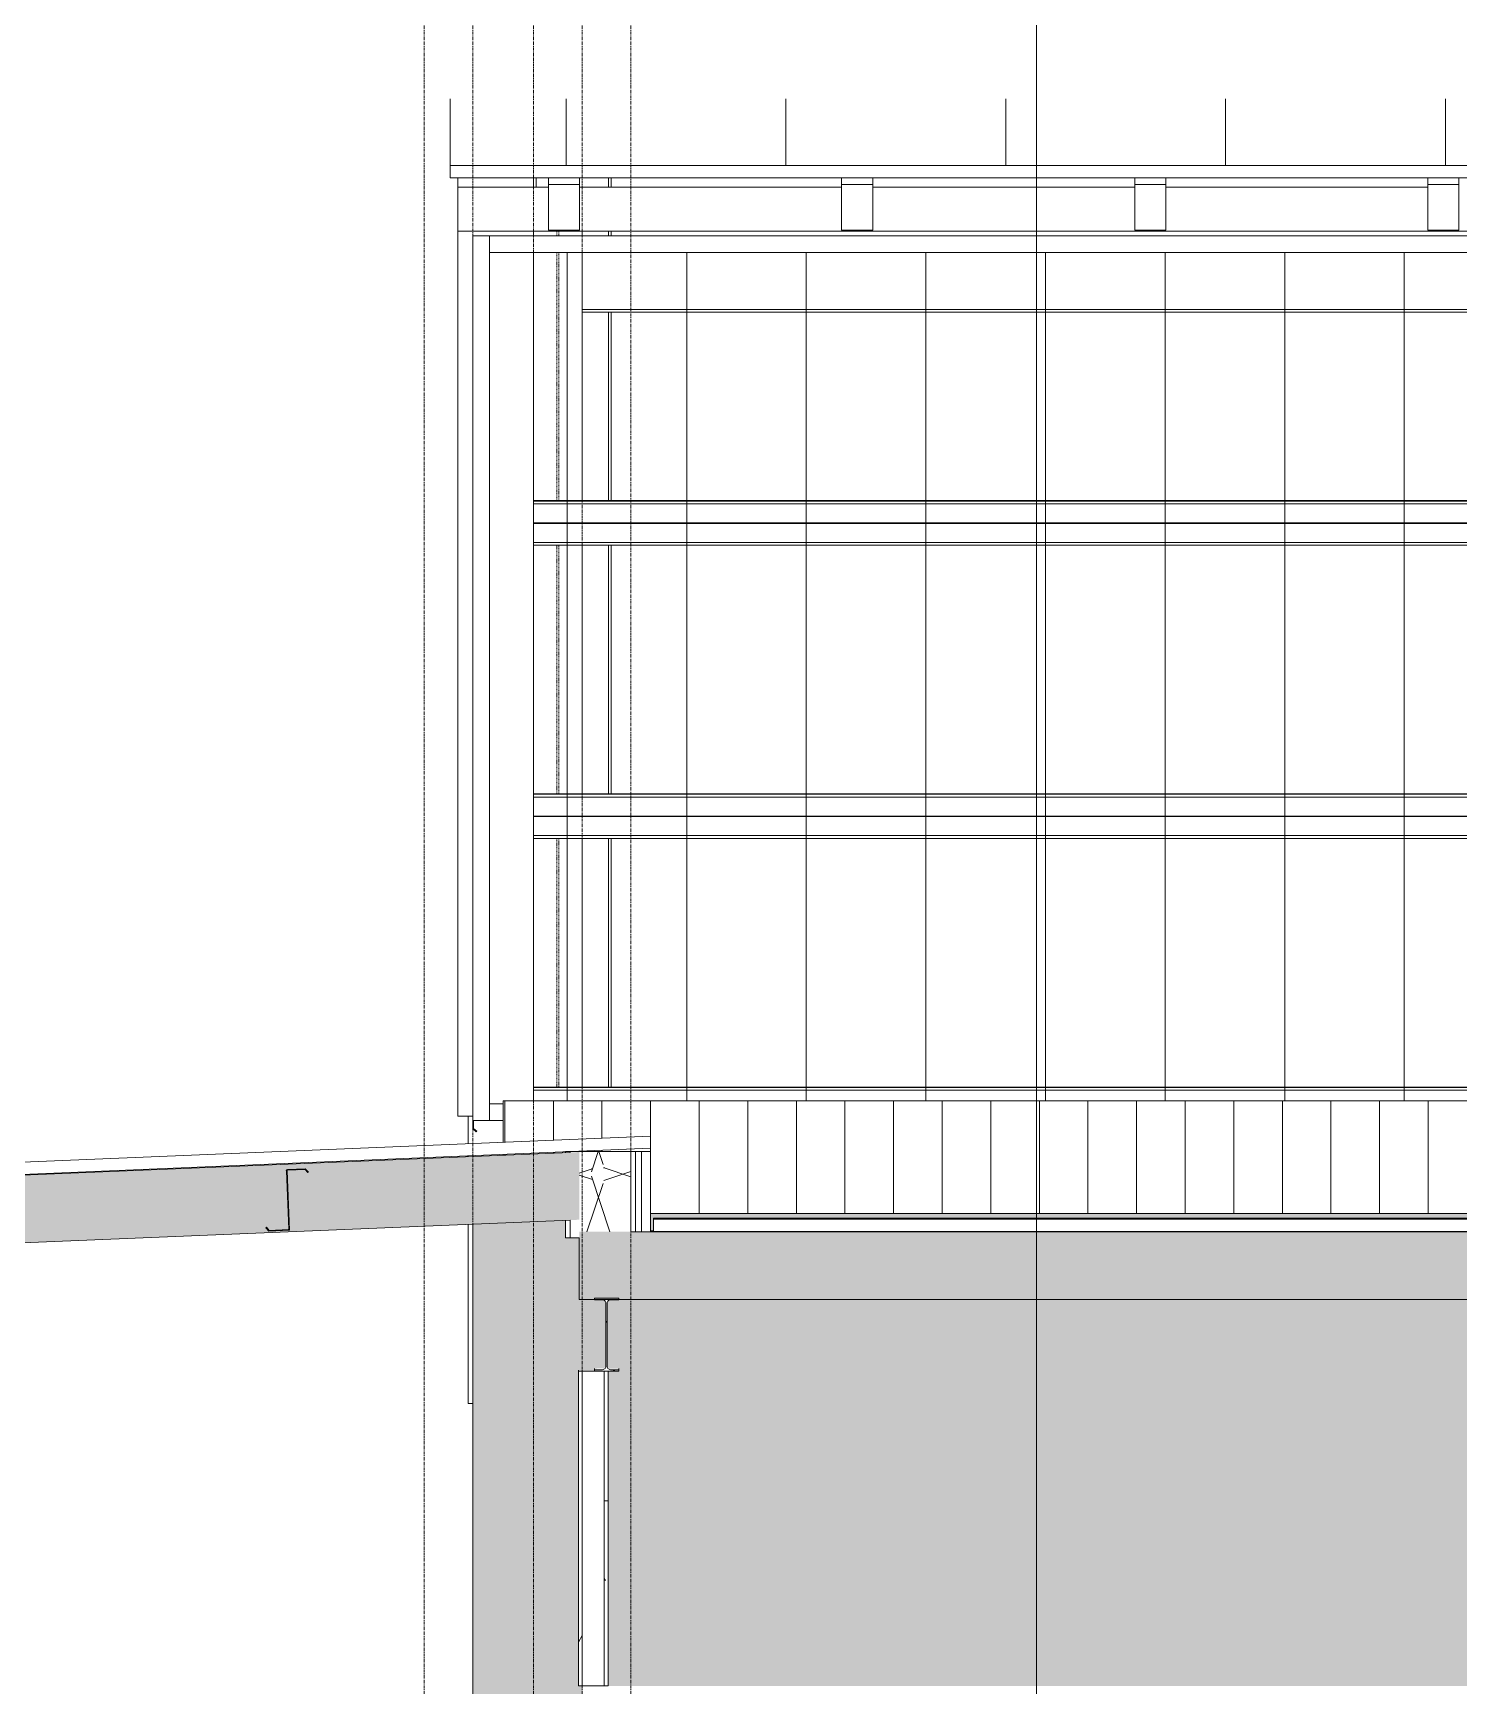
# Model space of a CAD drawing. Header units: inches. Extents: x -23565 to -21, y -324 to 853.
# Drawn here: x -4531 to -4296.3, y 98.2 to 370.2 of the extents above; entities that cross this region are included whole.
import ezdxf

# ---------------------------------------------------------------- set-up
doc = ezdxf.new("R2010")
doc.units = ezdxf.units.IN
doc.header["$MEASUREMENT"] = 0
doc.linetypes.add('Grid Line 1_2_', pattern=[0.875, 0.5, -0.125, 0.125, -0.125])
doc.linetypes.add('Hidden 1_8_', pattern=[0.1875, 0.125, -0.0625])
for name, color, linetype, lineweight in [('A-CLNG', 13, 'Continuous', 13), ('A-CLNG-PATT', 13, 'Continuous', 25), ('A-GLAZ-CWMG', 51, 'Continuous', 13), ('A-ROOF', 132, 'Continuous', 13), ('A-ROOF-PATT', 132, 'Continuous', 13), ('A-WALL', 113, 'Continuous', 13), ('A-WALL-PATT', 111, 'Continuous', 25), ('G-ANNO-SYMB', 111, 'Continuous', 9), ('I-WALL', 2, 'Continuous', 13), ('S-BEAM', 12, 'Continuous', 13), ('S-COLS', 52, 'Continuous', 13), ('S-GRID', 1, 'Continuous', 9)]:
    doc.layers.add(name, color=color, linetype=linetype, lineweight=lineweight)
pattern_1 = [(0, (-5021.704, 67.247), (61.44, 15.36), [2.534, -43.546, 2.534, -43.546, -245.76]), (0, (-5021.704, 67.247), (61.44, 15.36), [-92.16, 2.534, -89.626, 2.534, -43.546, -107.52]), (0, (-5021.704, 67.247), (61.44, 15.36), [-230.4, 2.534, -28.186, 2.534, -74.266]), (120, (-4998.664, 74.927), (-44.02215, 45.5286), [2.534, -43.546, 2.534, -43.546, -245.76]), (120, (-4998.664, 74.927), (-44.02215, 45.5286), [-92.16, 2.534, -89.626, 2.534, -43.546, -107.52]), (120, (-4998.664, 74.927), (-44.02215, 45.5286), [-230.4, 2.534, -28.186, 2.534, -74.266]), (240, (-4990.984, 105.647), (-17.41785, -60.8886), [2.534, -43.546, 2.534, -43.546, -245.76]), (240, (-4990.984, 105.647), (-17.41785, -60.8886), [-92.16, 2.534, -89.626, 2.534, -43.546, -107.52]), (240, (-4990.984, 105.647), (-17.41785, -60.8886), [-230.4, 2.534, -28.186, 2.534, -74.266])]
pattern_2 = [(161.57, (-5020.744, 68.207), (-7.6802237, -0.0009796), [0, -54.643, 6.067, 0]), (18.43, (-5022.664, 68.207), (-7.6802237, 0.0009796), [0, -54.643, 6.067, 0]), (108.43, (-5020.744, 68.207), (3.8382953, -19.2013653), [18.211, -42.499]), (71.57, (-5022.664, 68.207), (3.8382953, 19.2013653), [18.211, -42.499])]
pattern_3 = [(45, (-5021.704, 67.247), (-19.00703, 19.00703), []), (45, (-5021.704, 96.047), (-19.00703, 19.00703), [])]

# ---------------------------------------------------------------- blocks, each defined once
blk = doc.blocks.new('Rectangular Mullion - Profile_Polycarbonate_Upper and left-1767982-Building Section - East_West looking South _ Fieldhouse')
at = {"layer": 'A-GLAZ-CWMG', "color": 8, "lineweight": 9}
for p, q in [((22784.14, 334.09), (22784.14, 336.84)), ((26278.39, 336.84), (22784.14, 336.84)), ((26278.39, 334.09), (22784.14, 334.09))]:
    blk.add_line(p, q, dxfattribs=at)
blk = doc.blocks.new('Rectangular Mullion - Profile_Polycarbonate_Lower-1767983-Building Section - East_West looking South _ Fieldhouse')
at = {"layer": 'A-GLAZ-CWMG', "color": 8, "lineweight": 9}
for p, q in [((22784.14, 191.28), (22784.14, 194.03)), ((22784.14, 194.03), (22786.39, 194.03)), ((22784.14, 191.28), (22786.39, 191.28))]:
    blk.add_line(p, q, dxfattribs=at)
blk = doc.blocks.new('Rectangular Mullion - Profile_Polycarbonate_Upper and left-1189832-Building Section - East_West looking South _ Fieldhouse')
at = {"layer": 'A-GLAZ-CWMG', "color": 8, "lineweight": 9}
for p, q in [((22781.39, 336.84), (22784.14, 336.84)), ((22781.39, 336.84), (22781.39, 191.28)), ((22784.14, 336.84), (22784.14, 191.28)), ((22784.14, 191.28), (22781.39, 191.28))]:
    blk.add_line(p, q, dxfattribs=at)
blk = doc.blocks.new('Girt_Z - 10_D-1390501-Building Section - East_West looking South _ Fieldhouse')
at = {"layer": 'S-BEAM', "lineweight": 9}
h = blk.add_hatch(dxfattribs=at)
h.set_pattern_fill('FP_63', color=8, style=0, pattern_type=2)
h.set_pattern_definition(pattern_3)
h.paths.add_polyline_path([(22747.83, 173.09), (22751.21, 173.23), (22751.02, 173.33), (22747.88, 173.2), (22747.41, 173.72), (22747.33, 173.64)], flags=0)
h.paths.add_polyline_path([(22751.21, 173.23), (22750.8, 183.03), (22750.69, 183.03), (22751.09, 173.41)], flags=0)
h.paths.add_polyline_path([(22754.23, 182.72), (22754.31, 182.79), (22753.8, 183.35), (22750.87, 183.22), (22750.87, 183.12), (22753.76, 183.24)], flags=0)
at = {"layer": 'S-BEAM', "color": 7}
for p, q in [((22750.69, 183.03), (22751.09, 173.41)), ((22751.21, 173.23), (22750.8, 183.03)), ((22753.8, 183.35), (22750.87, 183.22)), ((22750.87, 183.12), (22753.76, 183.24)), ((22753.76, 183.24), (22754.23, 182.72)), ((22754.31, 182.79), (22753.8, 183.35)), ((22754.23, 182.72), (22754.31, 182.79)), ((22747.41, 173.72), (22747.33, 173.64)), ((22747.33, 173.64), (22747.83, 173.09)), ((22747.88, 173.2), (22747.41, 173.72)), ((22747.83, 173.09), (22751.21, 173.23)), ((22751.02, 173.33), (22747.88, 173.2))]:
    blk.add_line(p, q, dxfattribs=at)
for centre, radius, start, end in [((22750.87, 183.04), 0.187, 92.3859, 182.3859), ((22750.87, 183.04), 0.0782, 94.5087, 182.3859), ((22751.01, 173.41), 0.0782, 275.4283, 2.3859)]:
    blk.add_arc(centre, radius, start, end, dxfattribs=at)
blk = doc.blocks.new('W-Wide Flange - W12X22-1533120-Building Section - East_West looking South _ Fieldhouse')
at = {"layer": 'S-BEAM', "color": 10, "lineweight": 9}
for p, q in [((22799.39, 324.71), (23080.85, 324.71)), ((22799.39, 324.29), (23080.85, 324.29))]:
    blk.add_line(p, q, dxfattribs=at)
blk = doc.blocks.new('W-Wide Flange-Column - B1_H-1528736-Building Section - East_West looking South _ Fieldhouse')
at = {"layer": 'S-COLS', "color": 8, "linetype": 'Hidden 1_8_', "lineweight": 9}
for p, q in [((22795.23, 336.84), (22795.23, 337.62)), ((22795.55, 337.62), (22795.55, 336.84))]:
    blk.add_line(p, q, dxfattribs=at)
at = {"layer": 'S-COLS', "color": 10, "linetype": 'Hidden 1_8_', "lineweight": 9}
for p, q in [((22795.23, 293.29), (22795.23, 334.09)), ((22795.55, 334.09), (22795.55, 293.29)), ((22795.23, 245.04), (22795.23, 285.94)), ((22795.55, 285.94), (22795.55, 245.04)), ((22795.23, 196.79), (22795.23, 237.69)), ((22795.55, 237.69), (22795.55, 196.79))]:
    blk.add_line(p, q, dxfattribs=at)
blk = doc.blocks.new('Girt_Z - 10_D-1732176-Building Section - East_West looking South _ Fieldhouse')
at = {"layer": 'S-BEAM', "color": 10, "lineweight": 9}
for p, q in [((26269.89, 196.79), (22791.39, 196.79)), ((26269.89, 196.71), (22791.39, 196.71)), ((26269.89, 196.26), (22791.39, 196.26))]:
    blk.add_line(p, q, dxfattribs=at)
blk = doc.blocks.new('Girt_Z - 10_D-V207-Building Section - East_West looking South _ Fieldhouse')
at = {"layer": 'S-BEAM', "color": 10, "lineweight": 9}
for p, q in [((26269.89, 245.04), (22791.39, 245.04)), ((26269.89, 244.96), (22791.39, 244.96)), ((26269.89, 244.51), (22791.39, 244.51)), ((26269.89, 241.37), (22791.39, 241.37)), ((26269.89, 241.3), (22791.39, 241.3)), ((22791.39, 238.17), (22791.39, 241.11)), ((22791.39, 238.17), (26269.89, 238.17)), ((26269.89, 237.69), (22791.39, 237.69))]:
    blk.add_line(p, q, dxfattribs=at)
blk = doc.blocks.new('Girt_Z - 10_D-1241717-Building Section - East_West looking South _ Fieldhouse')
at = {"layer": 'S-BEAM', "color": 10, "lineweight": 9}
for p, q in [((26273.39, 293.29), (22791.39, 293.29)), ((26273.39, 293.21), (22791.39, 293.21)), ((26273.39, 292.76), (22791.39, 292.76)), ((26273.39, 289.62), (22791.39, 289.62)), ((26273.39, 289.55), (22791.39, 289.55)), ((22791.39, 286.42), (22791.39, 289.36)), ((22791.39, 286.42), (26273.39, 286.42)), ((26273.39, 285.94), (22791.39, 285.94))]:
    blk.add_line(p, q, dxfattribs=at)
blk = doc.blocks.new('Girt_Z - 10_D-1255199-Building Section - East_West looking South _ Fieldhouse')
at = {"layer": 'S-BEAM', "color": 8, "lineweight": 9}
for p, q in [((22781.39, 191.28), (22781.39, 189.92)), ((22781.5, 189.97), (22781.5, 191.28)), ((22781.39, 189.92), (22781.96, 189.44)), ((22782.03, 189.52), (22781.5, 189.97)), ((22781.96, 189.44), (22782.03, 189.52))]:
    blk.add_line(p, q, dxfattribs=at)
blk = doc.blocks.new('W-Wide Flange - W12X16-1341241-Building Section - East_West looking South _ Fieldhouse')
at = {"layer": 'S-BEAM', "lineweight": 9}
h = blk.add_hatch(dxfattribs=at)
h.set_pattern_fill('FP_63', color=8, style=0, pattern_type=2)
h.set_pattern_definition(pattern_3)
h.paths.add_polyline_path([(22805.39, 150.03), (22805.39, 150.29), (22801.4, 150.29), (22801.4, 150.03), (22804.37, 150.03)], flags=0)
h.paths.add_polyline_path([(22802.85, 150.31), (22803.81, 150.35), (22803.27, 150.72), (22803.07, 150.41), (22802.97, 150.35)], flags=0)
h.paths.add_polyline_path([(22803.28, 150.84), (22803.5, 150.84), (22803.5, 161.22), (22803.28, 161.22), (22803.28, 154.65)], flags=0)
h.paths.add_polyline_path([(22803.27, 161.35), (22803.62, 161.57), (22803.93, 161.76), (22802.97, 161.72), (22803.23, 161.46)], flags=0)
h.paths.add_polyline_path([(22805.39, 161.77), (22805.39, 162.04), (22801.4, 162.04), (22801.4, 161.77), (22804.37, 161.77)], flags=0)
at = {"layer": 'S-BEAM', "color": 7}
for p, q in [((22805.39, 162.04), (22801.4, 162.04)), ((22801.4, 162.04), (22801.4, 161.77)), ((22801.4, 161.77), (22802.73, 161.77)), ((22803.28, 161.22), (22803.28, 150.84)), ((22803.5, 150.84), (22803.5, 161.22)), ((22804.05, 161.77), (22805.39, 161.77)), ((22805.39, 161.77), (22805.39, 162.04)), ((22802.73, 150.29), (22801.4, 150.29)), ((22801.4, 150.29), (22801.4, 150.03)), ((22801.4, 150.03), (22805.39, 150.03)), ((22805.39, 150.29), (22804.05, 150.29)), ((22805.39, 150.03), (22805.39, 150.29))]:
    blk.add_line(p, q, dxfattribs=at)
at = {"layer": 'S-BEAM', "color": 8, "lineweight": 9}
for p, q in [((22801.4, 150.46), (22801.4, 150.29)), ((22805.39, 150.29), (22805.39, 150.46))]:
    blk.add_line(p, q, dxfattribs=at)
at = {"layer": 'S-BEAM', "color": 7, "flags": 128}
for points in [[(22802.73, 161.77), (22802.85, 161.76), (22802.97, 161.72), (22803.07, 161.65), (22803.16, 161.57), (22803.23, 161.46), (22803.27, 161.35), (22803.28, 161.22)], [(22803.5, 161.22), (22803.51, 161.35), (22803.55, 161.46), (22803.62, 161.57), (22803.71, 161.65), (22803.81, 161.72), (22803.93, 161.76), (22804.05, 161.77)], [(22803.28, 150.84), (22803.27, 150.72), (22803.23, 150.6), (22803.16, 150.5), (22803.07, 150.41), (22802.97, 150.35), (22802.85, 150.31), (22802.73, 150.29)], [(22804.05, 150.29), (22803.93, 150.31), (22803.81, 150.35), (22803.71, 150.41), (22803.62, 150.5), (22803.55, 150.6), (22803.51, 150.72), (22803.5, 150.84)]]:
    blk.add_lwpolyline(points, dxfattribs=at)
blk = doc.blocks.new('Dimension Lumber - 5_5 x 7_5 Glulam-1730092-Building Section - East_West looking South _ Fieldhouse')
at = {"layer": 'S-BEAM', "color": 8, "lineweight": 9}
for p, q in [((26267.83, 346.4), (26267.83, 345.28)), ((26272.95, 345.28), (26272.95, 346.4))]:
    blk.add_line(p, q, dxfattribs=at)
at = {"layer": 'S-BEAM', "color": 7}
for p, q in [((26272.95, 345.28), (26267.83, 345.28)), ((26267.83, 345.28), (26267.83, 337.78)), ((26272.95, 337.78), (26272.95, 345.28)), ((26267.83, 337.78), (26272.95, 337.78))]:
    blk.add_line(p, q, dxfattribs=at)

msp = doc.modelspace()

# ---------------------------------------------------------------- hatches: boundary and pattern name
at = {"layer": 'A-CLNG-PATT', "lineweight": 9}
h = msp.add_hatch(dxfattribs=at)
h.set_pattern_fill('FP_71', color=8, style=0, pattern_type=2)
h.set_pattern_definition(pattern_2)
h.paths.add_polyline_path([(-5178.3881, 144.2421), (-4441.1175, 174.9617), (-4441.1175, 186.0964), (-5178.3881, 155.3767), (-5178.3881, 154.6459)], flags=0)
h = msp.add_hatch(dxfattribs=at)
h.set_pattern_fill('FP_71', color=8, style=0, pattern_type=2)
h.set_pattern_definition(pattern_2)
h.paths.add_polyline_path([(-1221.6232, 161.8501), (-968.1175, 161.8501), (-968.1175, 172.9847), (-4441.1175, 172.9847), (-4441.1175, 161.8501), (-1256.1825, 161.8501)], flags=0)
at = {"layer": 'A-ROOF-PATT', "lineweight": 9}
h = msp.add_hatch(dxfattribs=at)
h.set_pattern_fill('FP_68', color=8, style=0, pattern_type=2)
h.set_pattern_definition([(90, (-27241.743, 1279.063), (-36.188, 2e-15), [])])
h.paths.add_polyline_path([(-4462.3686, 348.4038), (-955.6161, 348.4038), (-955.6161, 359.4038), (-4462.3686, 359.4038), (-4462.3686, 349.9509)], flags=0)
h = msp.add_hatch(dxfattribs=at)
h.set_pattern_fill('FP_67', color=8, style=0, pattern_type=2)
h.set_pattern_definition([(90, (-27239.709, 1105.644), (-16.082, 1e-15), [])])
h.paths.add_polyline_path([(-968.1175, 175.049), (-968.1175, 175.2179), (-4428.8675, 175.2179), (-4428.8675, 175.049), (-979.7085, 175.049)], flags=0)
at = {"layer": 'A-WALL-PATT', "lineweight": 9}
h = msp.add_hatch(dxfattribs=at)
h.set_pattern_fill('FP_72', color=8, style=0, pattern_type=2)
h.set_pattern_definition([(90, (-958.868, 0), (-19.685, 1e-15), [])])
h.paths.add_polyline_path([(-4455.8675, 194.0273), (-4453.6185, 194.0273), (-4453.6185, 194.5), (-970.1175, 194.5), (-970.1175, 239.5991), (-970.1175, 239.6875), (-970.055, 246.2987), (-961.6175, 246.2987), (-961.6175, 334.0913), (-4455.8675, 334.0913), (-4455.8675, 232.7679)], flags=0)
h = msp.add_hatch(dxfattribs=at)
h.set_pattern_fill('FP_77', color=8, style=0, pattern_type=2)
h.set_pattern_definition([(90, (-965.377, 0), (-8, 5e-16), [])])
h.paths.add_polyline_path([(-2569.434, 176), (-968.1175, 176), (-968.1175, 194.5), (-4453.6185, 194.5), (-4453.6185, 187.7074), (-4429.3675, 188.7179), (-4429.3675, 186.7161), (-4441.1175, 186.2161), (-4429.3675, 186.2161), (-4429.3675, 176), (-2603.9932, 176)], flags=0)
h.paths.add_polyline_path([(-4453.6185, 185.5755), (-4443.3675, 186.0339), (-4443.3675, 186.1328), (-4453.6185, 185.7057)], flags=0)
h = msp.add_hatch(dxfattribs=at)
h.set_pattern_fill('FP_71', color=8, style=0, pattern_type=2)
h.set_pattern_definition(pattern_2)
h.paths.add_polyline_path([(-4441.1175, 171.9786), (-4441.1175, 172.9847), (-4432.6175, 172.9847), (-4432.6175, 186.2161), (-4442.6175, 186.2161), (-4442.6175, 186.0339), (-4441.1175, 186.0964), (-4441.1175, 174.9617), (-4442.6175, 174.8992), (-4442.6175, 171.9786)], flags=0)
h = msp.add_hatch(dxfattribs=at)
h.set_pattern_fill('FP_66', color=8, style=0, pattern_type=2)
h.set_pattern_definition([(90, (-1983, 1159.75), (-193, -193), [48, -145]), (180, (-1983, 1159.75), (-2e-14, -193), [96.25, -96.75]), (270, (-2079.24, 1207.75), (-193, -193), [48, -145]), (180, (-1983, 1207.75), (-2e-14, -193), [96.25, -96.75]), (270, (-2079.5, 1207.75), (-193, -193), [48, -145]), (180, (-2079.5, 1207.75), (-2e-14, -193), [96.25, -96.75]), (90, (-2175.74, 1159.75), (-193, -193), [48, -145]), (180, (-2079.5, 1159.75), (-2e-14, -193), [96.25, -96.75]), (90, (-2031, 1208), (-193, -193), [48, -145]), (180, (-1982.74, 1208), (-2e-14, -193), [48.25, -144.75]), (180, (-1982.74, 1256), (-2e-14, -193), [48.25, -144.75]), (90, (-2127.5, 1208), (-193, -193), [48, -145]), (180, (-2031.24, 1208), (-2e-14, -193), [96.25, -96.75]), (270, (-2031.24, 1256), (-193, -193), [48, -145]), (180, (-2031.24, 1256), (-2e-14, -193), [96.25, -96.75]), (180, (-2127.74, 1208), (-2e-14, -193), [48, -145]), (270, (-2127.74, 1256), (-193, -193), [48, -145]), (180, (-2127.74, 1256), (-2e-14, -193), [48, -145]), (90, (-1983, 1256.25), (-193, -193), [48, -145]), (180, (-1983, 1256.25), (-2e-14, -193), [96.25, -96.75]), (270, (-2079.24, 1304.25), (-193, -193), [48, -145]), (180, (-1983, 1304.25), (-2e-14, -193), [96.25, -96.75]), (270, (-2079.5, 1304.25), (-193, -193), [48, -145]), (180, (-2079.5, 1304.25), (-2e-14, -193), [96.25, -96.75]), (270, (-2175.74, 1304.25), (-193, -193), [48, -145]), (180, (-2079.5, 1256.25), (-2e-14, -193), [96.25, -96.75]), (90, (-2031, 1304.5), (-193, -193), [48, -145]), (180, (-1982.74, 1304.5), (-2e-14, -193), [48.25, -144.75]), (180, (-1982.74, 1352.5), (-2e-14, -193), [48.25, -144.75]), (90, (-2127.5, 1304.5), (-193, -193), [48, -145]), (180, (-2031.24, 1304.5), (-2e-14, -193), [96.25, -96.75]), (270, (-2031.24, 1352.5), (-193, -193), [48, -145]), (180, (-2031.24, 1352.5), (-2e-14, -193), [96.25, -96.75]), (180, (-2127.74, 1304.5), (-2e-14, -193), [48, -145]), (270, (-2127.74, 1352.5), (-193, -193), [48, -145]), (180, (-2127.74, 1352.5), (-2e-14, -193), [48, -145])])
h.paths.add_polyline_path([(-4458.6185, 0), (-4440.6175, 0), (-4440.6175, 98.25), (-4441.2425, 98.25), (-4441.2425, 150.1962), (-4438.6125, 150.1962), (-4438.6125, 150.4614), (-4436.9925, 150.543), (-4436.7817, 150.7744), (-4436.7275, 150.713), (-4436.4533, 150.6027), (-4436.3675, 150.6458), (-4436.0873, 150.4765), (-4435.6335, 150.4614), (-4434.6225, 150.4614), (-4434.6225, 150.0273), (-4436.3675, 150.0273), (-4436.3675, 98.25), (-2610.1175, 98.2553), (-2610.1175, 161.8501), (-2703.6175, 161.8501), (-2703.6175, 160.6765), (-2705.5505, 160.6542), (-2705.9074, 160.4822), (-2706.1544, 160.1722), (-2706.2425, 159.7857), (-2706.1605, 149.0784), (-2706.0302, 148.8699), (-2705.6963, 148.6272), (-2705.3525, 148.5548), (-2703.6175, 148.5548), (-2703.6175, 147.0247), (-2709.6175, 147.0247), (-2709.6175, 148.5548), (-2707.5387, 148.6272), (-2707.3073, 148.7672), (-2707.0649, 149.1016), (-2706.9925, 149.3086), (-2707.0205, 160.0002), (-2707.1867, 160.3411), (-2707.4963, 160.5883), (-2707.8825, 160.6765), (-2709.6175, 160.6765), (-2709.6175, 161.8501), (-2993.1175, 161.8501), (-2993.1175, 160.6765), (-2995.0505, 160.6542), (-2995.4074, 160.4822), (-2995.6544, 160.1722), (-2995.7425, 159.7857), (-2995.6605, 149.0784), (-2995.5302, 148.8699), (-2995.1963, 148.6272), (-2994.8525, 148.5548), (-2993.1175, 148.5548), (-2993.1175, 147.0247), (-2999.1175, 147.0247), (-2999.1175, 148.5548), (-2997.0387, 148.6272), (-2996.8073, 148.7672), (-2996.5649, 149.1016), (-2996.4925, 149.3086), (-2996.5205, 160.0002), (-2996.6867, 160.3411), (-2996.9963, 160.5883), (-2997.3825, 160.6765), (-2999.1175, 160.6765), (-2999.1175, 161.8501), (-3282.6175, 161.8501), (-3282.6175, 160.6765), (-3284.5505, 160.6542), (-3284.9074, 160.4822), (-3285.1544, 160.1722), (-3285.2425, 159.7857), (-3285.1605, 149.0784), (-3285.0302, 148.8699), (-3284.6963, 148.6272), (-3284.3525, 148.5548), (-3282.6175, 148.5548), (-3282.6175, 147.0247), (-3288.6175, 147.0247), (-3288.6175, 148.5548), (-3286.5384, 148.6274), (-3286.3073, 148.7672), (-3286.0649, 149.1016), (-3285.9925, 149.3086), (-3286.0205, 160.0002), (-3286.1867, 160.3411), (-3286.4963, 160.5883), (-3286.8825, 160.6765), (-3288.6175, 160.6765), (-3288.6175, 161.8501), (-3572.1175, 161.8501), (-3572.1175, 160.6765), (-3574.0505, 160.6542), (-3574.4074, 160.4822), (-3574.6544, 160.1722), (-3574.7425, 159.7857), (-3574.6605, 149.0784), (-3574.5302, 148.8699), (-3574.1963, 148.6272), (-3573.8525, 148.5548), (-3572.1175, 148.5548), (-3572.1175, 147.0247), (-3578.1175, 147.0247), (-3578.1175, 148.5548), (-3576.0387, 148.6272), (-3575.8073, 148.7672), (-3575.5649, 149.1016), (-3575.4925, 149.3086), (-3575.5205, 160.0002), (-3575.6867, 160.3411), (-3575.9963, 160.5883), (-3576.3825, 160.6765), (-3578.1175, 160.6765), (-3578.1175, 161.8501), (-3861.6175, 161.8501), (-3861.6175, 160.6765), (-3863.5505, 160.6542), (-3863.9074, 160.4822), (-3864.1544, 160.1722), (-3864.2425, 159.7857), (-3864.1605, 149.0784), (-3864.0302, 148.8699), (-3863.6963, 148.6272), (-3863.3525, 148.5548), (-3861.6175, 148.5548), (-3861.6175, 147.0247), (-3867.6175, 147.0247), (-3867.6175, 148.5548), (-3865.5387, 148.6272), (-3865.3073, 148.7672), (-3865.0649, 149.1016), (-3864.9925, 149.3086), (-3865.0205, 160.0002), (-3865.1867, 160.3411), (-3865.4963, 160.5883), (-3865.8825, 160.6765), (-3867.6175, 160.6765), (-3867.6175, 161.8501), (-4151.1175, 161.8501), (-4151.1175, 160.6765), (-4153.0505, 160.6542), (-4153.4074, 160.4822), (-4153.6544, 160.1722), (-4153.7425, 159.7857), (-4153.6605, 149.0784), (-4153.5302, 148.8699), (-4153.1963, 148.6272), (-4152.8525, 148.5548), (-4151.1175, 148.5548), (-4151.1175, 147.0247), (-4157.1175, 147.0247), (-4157.1175, 148.5548), (-4155.0387, 148.6272), (-4154.8073, 148.7672), (-4154.5649, 149.1016), (-4154.4925, 149.3086), (-4154.5205, 160.0002), (-4154.6867, 160.3411), (-4154.9963, 160.5883), (-4155.3825, 160.6765), (-4157.1175, 160.6765), (-4157.1175, 161.8501), (-4441.1175, 161.8501), (-4441.1175, 171.9786), (-4443.3675, 171.9826), (-4443.3675, 174.8679), (-4458.6185, 174.1764), (-4458.6185, 76.5239)], flags=0)
h.paths.add_polyline_path([(-2320.4925, 0), (-2274.555, 0), (-2274.555, 104), (-2604.1175, 104), (-2604.1175, 0), (-2397.1175, 0), (-2397.1175, 98.25), (-2320.4925, 98.25), (-2320.4925, 76.5239)], flags=0)
h.paths.add_polyline_path([(-2269.68, 0), (-2129.9925, 0), (-2129.9925, 147.0247), (-2130.6175, 147.0247), (-2130.6175, 148.5548), (-2129.9925, 148.5548), (-2129.9925, 160.6765), (-2130.6175, 160.6765), (-2130.6175, 161.8501), (-2269.68, 161.8501), (-2269.68, 25.0556)], flags=0)
h.paths.add_polyline_path([(-2125.1175, 0), (-2121.2425, 0), (-2121.2425, 98.25), (-2079.2425, 98.25), (-2079.2425, 0), (-2071.055, 0), (-2071.055, 86), (-2070.055, 86), (-2070.055, 161.8501), (-2124.6175, 161.8501), (-2124.6175, 160.6765), (-2125.1175, 160.6542), (-2125.1175, 148.5548), (-2124.6175, 148.5548), (-2124.6175, 147.0247), (-2125.1175, 147.0247), (-2125.1175, 76.5239)], flags=0)
h.paths.add_polyline_path([(-1932.18, 0), (-1855.8675, 0), (-1855.8675, 96), (-1851.7425, 96), (-1851.7425, 0), (-1757.7425, 0), (-1757.7425, 98.25), (-1677.2425, 98.25), (-1677.2425, 0), (-1584.4925, 0), (-1584.4925, 96), (-1579.7425, 96), (-1579.7425, 16), (-1566.3675, 16), (-1566.3675, 15), (-1579.7425, 15), (-1579.7425, 0), (-1502.9925, 0), (-1502.9925, 6), (-1502.7425, 6), (-1502.7425, 161.8501), (-1545.6175, 161.8501), (-1545.6175, 160.6765), (-1547.5505, 160.6542), (-1547.9074, 160.4822), (-1548.1544, 160.1722), (-1548.2425, 159.7857), (-1548.1605, 149.0784), (-1548.0302, 148.8699), (-1547.6963, 148.6272), (-1547.3525, 148.5548), (-1545.6175, 148.5548), (-1545.6175, 147.0247), (-1551.6175, 147.0247), (-1551.6175, 148.5548), (-1549.5387, 148.6272), (-1549.3073, 148.7672), (-1549.0649, 149.1016), (-1548.9925, 149.3086), (-1549.0205, 160.0002), (-1549.1867, 160.3411), (-1549.4963, 160.5883), (-1549.9361, 160.6765), (-1551.6175, 160.6765), (-1551.6175, 161.8501), (-1835.1175, 161.8501), (-1835.1175, 160.6765), (-1837.0505, 160.6542), (-1837.4074, 160.4822), (-1837.6544, 160.1722), (-1837.7425, 159.7857), (-1837.6605, 149.0784), (-1837.5302, 148.8699), (-1837.1963, 148.6272), (-1836.8525, 148.5548), (-1835.1175, 148.5548), (-1835.1175, 147.0247), (-1841.1175, 147.0247), (-1841.1175, 148.5548), (-1839.0387, 148.6272), (-1838.8073, 148.7672), (-1838.5649, 149.1016), (-1838.4925, 149.3086), (-1838.5205, 160.0002), (-1838.6867, 160.3411), (-1838.9963, 160.5883), (-1839.3825, 160.6765), (-1841.1175, 160.6765), (-1841.1175, 161.8501), (-1932.18, 161.8501), (-1932.18, 1)], flags=0)
h.paths.add_polyline_path([(-1872.1175, 0.25), (-1919.3675, 0.25), (-1919.3675, 72.25), (-1871.3675, 72.25), (-1871.3675, 0.25)], flags=0)
h.paths.add_polyline_path([(-1517.305, 0.25), (-1564.555, 0.25), (-1564.555, 72.25), (-1516.555, 72.25), (-1516.555, 0.25)], flags=0)
h.paths.add_polyline_path([(-1954.677, 6), (-1937.055, 6), (-1937.055, 161.8501), (-2065.18, 161.8501), (-2065.18, 86), (-2064.18, 86), (-2064.18, 6), (-1958.3172, 6)], flags=0)
h.paths.add_polyline_path([(-1870.4925, 15), (-1870.4925, 16), (-1856.4925, 16), (-1856.4925, 15)], flags=0)
h.paths.add_polyline_path([(-2275.6803, 106.25), (-2274.555, 106.25), (-2274.555, 161.8501), (-2414.1175, 161.8501), (-2414.1175, 160.6765), (-2416.08, 160.6439), (-2416.4074, 160.4822), (-2416.6544, 160.1722), (-2416.7425, 159.7857), (-2416.6605, 149.0784), (-2416.5302, 148.8699), (-2416.1963, 148.6272), (-2415.8525, 148.5548), (-2414.1175, 148.5548), (-2414.1175, 147.0247), (-2420.1175, 147.0247), (-2420.1175, 148.5548), (-2418.0387, 148.6272), (-2417.8073, 148.7672), (-2417.5649, 149.1016), (-2417.4925, 149.3086), (-2417.5148, 159.9839), (-2417.6867, 160.3411), (-2417.9963, 160.5883), (-2418.3825, 160.6765), (-2420.1175, 160.6765), (-2420.1175, 161.8501), (-2604.1175, 161.8501), (-2604.1175, 106.25), (-2284.3202, 106.25)], flags=0)
h.paths.add_polyline_path([(-1014.2677, 146.5), (-967.3675, 146.5), (-967.3675, 173.0472), (-968.1175, 172.9847), (-968.1175, 161.8501), (-969.1175, 161.8501), (-969.1175, 161.7024), (-974.1175, 161.7024), (-974.1175, 161.8501), (-1256.1175, 161.8501), (-1256.1825, 160.6765), (-1258.0505, 160.6542), (-1258.4074, 160.4822), (-1258.6544, 160.1722), (-1258.7425, 159.7857), (-1258.6605, 149.0784), (-1258.5302, 148.8699), (-1258.1963, 148.6272), (-1257.8525, 148.5548), (-1256.1175, 148.5548), (-1256.1825, 147.0247), (-1262.1175, 147.0247), (-1262.1175, 148.5548), (-1260.0387, 148.6272), (-1259.8073, 148.7672), (-1259.5649, 149.1016), (-1259.4925, 149.3086), (-1259.5205, 160.0002), (-1259.6867, 160.3411), (-1259.9963, 160.5883), (-1260.3825, 160.6765), (-1262.1175, 160.6765), (-1262.1175, 161.8501), (-1497.8675, 161.8501), (-1497.8675, 146.5), (-1152.5047, 146.5)], flags=0)
h.paths.add_polyline_path([(-970.775, 148.3258), (-974.1175, 148.3258), (-974.1175, 148.83), (-972.1307, 148.9093), (-971.8738, 149.1297), (-971.7325, 149.4461), (-971.8045, 161.2902), (-972.0064, 161.5435), (-972.1444, 161.6841), (-971.0907, 161.6303), (-971.3438, 161.4282), (-971.4843, 161.1363), (-971.5025, 160.9743), (-971.4224, 149.2272), (-971.1455, 148.9352), (-970.891, 148.8431), (-970.775, 148.83), (-969.1175, 148.83), (-969.1175, 148.3258)], flags=0)
h.paths.add_polyline_path([(-4436.7275, 150.8405), (-4436.7275, 161.2245), (-4436.5075, 161.2245), (-4436.5075, 150.8405), (-4436.6025, 150.8405)], flags=0)
h.paths.add_polyline_path([(-4436.7412, 161.3464), (-4436.9336, 161.6529), (-4437.0375, 161.7587), (-4436.1976, 161.7182), (-4436.7275, 161.3519)], flags=0)
h.paths.add_polyline_path([(-4429.3675, 173.1536), (-4428.8675, 173.1536), (-4428.8675, 175.2179), (-968.1175, 175.2179), (-968.1175, 176), (-4429.3675, 176), (-4429.3675, 174.7698)], flags=0)
h = msp.add_hatch(dxfattribs=at)
h.set_pattern_fill('FP_64', color=8, style=0, pattern_type=2)
h.set_pattern_definition(pattern_1)
h.paths.add_polyline_path([(-4441.2425, 98.25), (-4440.6175, 98.25), (-4440.6175, 150.0273), (-4441.2425, 150.0273), (-4441.2425, 105.8197)], flags=0)
h = msp.add_hatch(dxfattribs=at)
h.set_pattern_fill('FP_64', color=8, style=0, pattern_type=2)
h.set_pattern_definition(pattern_1)
h.paths.add_polyline_path([(-4436.9925, 98.25), (-4436.3675, 98.25), (-4436.3675, 150.0273), (-4436.9925, 150.0273), (-4436.9925, 105.8197)], flags=0)

# ---------------------------------------------------------------- linework, layer by layer
at = {"layer": 'A-CLNG', "color": 7}
for p, q in [((-4442.6175, 186.0339), (-5178.3881, 155.3767)), ((-5178.3881, 144.2421), (-4442.6175, 174.8992)), ((-4441.1175, 171.9786), (-4441.1175, 161.8501)), ((-968.1175, 172.9847), (-4429.3675, 172.9847)), ((-4441.1175, 161.8501), (-2610.1175, 161.8501))]:
    msp.add_line(p, q, dxfattribs=at)
at = {"layer": 'A-CLNG', "color": 8, "lineweight": 9}
msp.add_line((-4428.8675, 173.1536), (-4429.3675, 173.1536), dxfattribs=at)
at = {"layer": 'A-ROOF', "color": 8, "lineweight": 9}
for p, q in [((-4462.3685, 359.4038), (-4462.3685, 348.4038)), ((-4428.8675, 175.2179), (-968.1175, 175.2179)), ((-4428.8675, 175.2179), (-4428.8675, 175.049))]:
    msp.add_line(p, q, dxfattribs=at)
at = {"layer": 'A-ROOF', "color": 7}
for p, q in [((-955.6175, 348.4038), (-4462.3685, 348.4038)), ((-4462.3685, 348.4038), (-4462.3685, 346.402)), ((-4462.3685, 346.402), (-955.6175, 346.402)), ((-4429.3675, 188.7179), (-5245.1175, 154.7283)), ((-4429.3675, 186.7161), (-4429.3675, 188.7179)), ((-5245.1175, 152.7266), (-4429.3675, 186.7161)), ((-967.3675, 175.049), (-4428.8675, 175.049)), ((-4428.8675, 175.049), (-4428.8675, 173.0472)), ((-4428.8675, 173.0472), (-968.1175, 173.0472))]:
    msp.add_line(p, q, dxfattribs=at)
at = {"layer": 'A-WALL', "color": 8, "lineweight": 9}
for p, q in [((-4461.1175, 344.875), (-4461.1175, 346.402)), ((-4448.6175, 346.402), (-4448.6175, 344.875)), ((-4461.1175, 192), (-4461.1175, 337.625)), ((-4448.6175, 337.625), (-4448.6175, 336.8413)), ((-968.1175, 194.5), (-4453.6185, 194.5)), ((-4453.6185, 194.5), (-4453.6185, 187.7074)), ((-4458.6175, 192), (-4461.1175, 192)), ((-4453.6185, 185.7057), (-4453.6185, 185.5755)), ((-4429.3675, 176), (-968.1175, 176))]:
    msp.add_line(p, q, dxfattribs=at)
at = {"layer": 'A-WALL', "color": 10, "lineweight": 9}
msp.add_line((-4448.6175, 334.0913), (-4448.6175, 194.5), dxfattribs=at)
at = {"layer": 'A-WALL', "color": 7}
for p, q in [((-4443.3675, 186.2161), (-4443.3675, 186.0026)), ((-4429.3675, 186.2161), (-4443.3675, 186.2161)), ((-4442.6175, 186.0339), (-4442.6175, 186.2161)), ((-4432.6175, 172.9847), (-4432.6175, 186.2161)), ((-4431.8675, 172.9847), (-4431.8675, 186.2161)), ((-4430.8675, 172.9847), (-4430.8675, 186.2161)), ((-4429.3675, 172.9847), (-4429.3675, 186.2161)), ((-4443.3675, 174.8679), (-4443.3675, 171.9786)), ((-4442.6175, 171.9786), (-4442.6175, 174.8992)), ((-4443.3675, 171.9786), (-4441.1175, 171.9786)), ((-4432.6175, 172.9847), (-4429.3675, 172.9847)), ((-4440.6175, 98.25), (-4440.6175, 150.0273)), ((-4436.9925, 98.25), (-4436.9925, 150.0273))]:
    msp.add_line(p, q, dxfattribs=at)
at = {"layer": 'G-ANNO-SYMB'}
msp.add_line((-4365.8521, -198.025), (-4365.8521, 495.0639), dxfattribs=at)
at = {"layer": 'I-WALL', "color": 8, "lineweight": 9}
for p, q in [((-4446.18, 344.875), (-4461.1185, 344.875)), ((-4461.1185, 344.875), (-4461.1185, 337.625)), ((-4397.93, 344.875), (-4441.055, 344.875)), ((-4349.68, 344.875), (-4392.805, 344.875)), ((-4301.43, 344.875), (-4344.555, 344.875)), ((-4461.1185, 337.625), (-956.9049, 337.625)), ((-4459.3685, 187.4678), (-4459.3685, 192)), ((-4459.3685, 185.3359), (-4459.3685, 185.4661)), ((-4459.3685, 144.75), (-4459.3685, 174.1764)), ((-4458.6185, 174.1764), (-4458.6185, 0)), ((-4441.2425, 150.0273), (-4441.2425, 150.2274)), ((-4458.6185, 144.75), (-4459.3685, 144.75))]:
    msp.add_line(p, q, dxfattribs=at)
at = {"layer": 'I-WALL', "color": 7}
for p, q in [((-4441.2425, 150.0273), (-4441.2425, 98.25)), ((-4436.3675, 150.0273), (-4441.2425, 150.0273)), ((-4436.3675, 98.25), (-4436.3675, 150.0273)), ((-4441.2425, 98.25), (-4436.3675, 98.25))]:
    msp.add_line(p, q, dxfattribs=at)
at = {"layer": 'S-COLS', "color": 8, "lineweight": 9}
for p, q in [((-4448.1839, 346.402), (-4448.1839, 344.875)), ((-4436.3011, 346.402), (-4436.3011, 344.875)), ((-4435.8675, 346.402), (-4435.8675, 344.875)), ((-4440.6175, 337.625), (-4440.6175, 336.8413)), ((-4436.3011, 337.625), (-4436.3011, 336.8413)), ((-4435.8675, 337.625), (-4435.8675, 336.8413))]:
    msp.add_line(p, q, dxfattribs=at)
at = {"layer": 'S-COLS', "color": 10, "lineweight": 9}
for p, q in [((-4440.6175, 334.0913), (-4440.6175, 293.2946)), ((-4436.3011, 324.2866), (-4436.3011, 293.2946)), ((-4435.8675, 324.2866), (-4435.8675, 293.2946)), ((-4440.6175, 285.9398), (-4440.6175, 245.0446)), ((-4436.3011, 285.9398), (-4436.3011, 245.0446)), ((-4435.8675, 285.9398), (-4435.8675, 245.0446)), ((-4440.6175, 237.6898), (-4440.6175, 196.7946)), ((-4436.3011, 237.6898), (-4436.3011, 196.7946)), ((-4435.8675, 237.6898), (-4435.8675, 196.7946))]:
    msp.add_line(p, q, dxfattribs=at)
at = {"layer": 'S-GRID', "linetype": 'Grid Line 1_2_'}
for p, q in [((-4466.6175, -273.1608), (-4466.6175, 671.8918)), ((-4458.6175, -273.1608), (-4458.6175, 671.8918)), ((-4458.6175, -273.1608), (-4458.6175, 671.8918)), ((-4448.6175, -273.1608), (-4448.6175, 671.8918)), ((-4440.6175, -273.1608), (-4440.6175, 671.8918)), ((-4440.6175, -273.1608), (-4440.6175, 671.8918)), ((-4432.6175, -273.1608), (-4432.6175, 671.8918))]:
    msp.add_line(p, q, dxfattribs=at)

# ---------------------------------------------------------------- block references
at = {"layer": 'A-GLAZ-CWMG', "color": 8, "lineweight": 9}
for name in ['Rectangular Mullion - Profile_Polycarbonate_Upper and left-1189832-Building Section - East_West looking South _ Fieldhouse', 'Rectangular Mullion - Profile_Polycarbonate_Upper and left-1767982-Building Section - East_West looking South _ Fieldhouse', 'Rectangular Mullion - Profile_Polycarbonate_Lower-1767983-Building Section - East_West looking South _ Fieldhouse']:
    msp.add_blockref(name, (-27240.0077, 0), dxfattribs=at)
at = {"layer": 'S-BEAM', "color": 8, "lineweight": 9}
for name, p in [('Dimension Lumber - 5_5 x 7_5 Glulam-1730092-Building Section - East_West looking South _ Fieldhouse', (-30714.0077, 0)), ('Dimension Lumber - 5_5 x 7_5 Glulam-1730092-Building Section - East_West looking South _ Fieldhouse', (-30665.7577, 0)), ('Dimension Lumber - 5_5 x 7_5 Glulam-1730092-Building Section - East_West looking South _ Fieldhouse', (-30617.5077, 0)), ('Dimension Lumber - 5_5 x 7_5 Glulam-1730092-Building Section - East_West looking South _ Fieldhouse', (-30569.2577, 0)), ('Girt_Z - 10_D-1255199-Building Section - East_West looking South _ Fieldhouse', (-27240.0077, 0)), ('Girt_Z - 10_D-1390501-Building Section - East_West looking South _ Fieldhouse', (-27240.0077, 0)), ('W-Wide Flange - W12X16-1341241-Building Section - East_West looking South _ Fieldhouse', (-27240.0077, 0))]:
    msp.add_blockref(name, p, dxfattribs=at)
at = {"layer": 'S-BEAM', "color": 10, "lineweight": 9}
for name in ['W-Wide Flange - W12X22-1533120-Building Section - East_West looking South _ Fieldhouse', 'Girt_Z - 10_D-1241717-Building Section - East_West looking South _ Fieldhouse', 'Girt_Z - 10_D-V207-Building Section - East_West looking South _ Fieldhouse', 'Girt_Z - 10_D-1732176-Building Section - East_West looking South _ Fieldhouse']:
    msp.add_blockref(name, (-27240.0077, 0), dxfattribs=at)
at = {"layer": 'S-COLS', "color": 8, "linetype": 'Hidden 1_8_', "lineweight": 9}
msp.add_blockref('W-Wide Flange-Column - B1_H-1528736-Building Section - East_West looking South _ Fieldhouse', (-27240.0077, 0), dxfattribs=at)

doc.saveas('drawing.dxf')
